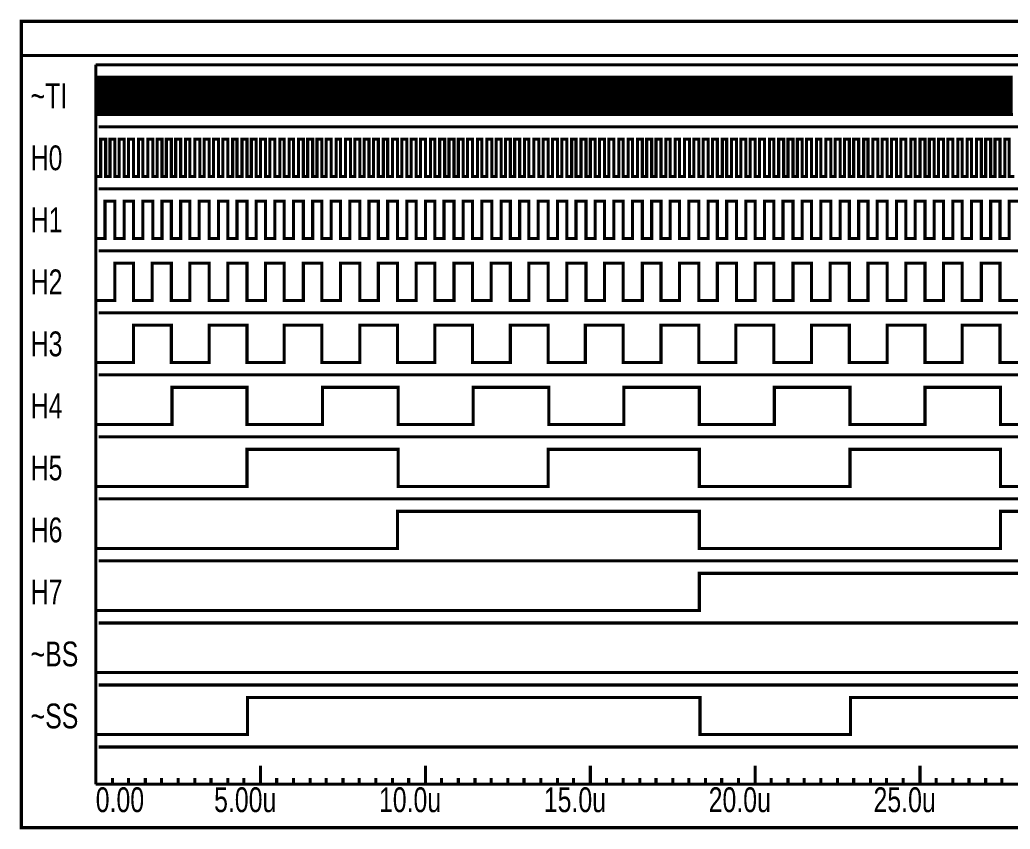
# Model space of a CAD drawing. Header units: inches. Extents: x -20.2 to 17.1, y -12.7 to 4.3.
# Drawn here: x -20.205 to -17.009, y -12.705 to -10.095 of the extents above; entities that cross this region are included whole.
import ezdxf

# ---------------------------------------------------------------- set-up
doc = ezdxf.new("R2010")
doc.units = ezdxf.units.IN
doc.layers.get('0').update_dxf_attribs({"linetype": 'CONTINUOUS'})
for name, color, linetype in [('1', 1, 'CONTINUOUS'), ('2', 2, 'CONTINUOUS'), ('3', 3, 'CONTINUOUS')]:
    doc.layers.add(name, color=color, linetype=linetype)

msp = doc.modelspace()

# ---------------------------------------------------------------- linework, layer by layer
at = {"const_width": 0.01}
for points in [[(-19.96, -10.28), (-19.954, -10.28), (-19.954, -10.4), (-19.948, -10.4), (-19.948, -10.28), (-19.938, -10.28), (-19.938, -10.4), (-19.932, -10.4), (-19.932, -10.28), (-19.924, -10.28), (-19.924, -10.4), (-19.916, -10.4), (-19.916, -10.28), (-19.908, -10.28), (-19.908, -10.4), (-19.902, -10.4), (-19.902, -10.28), (-19.892, -10.28), (-19.892, -10.4), (-19.886, -10.4), (-19.886, -10.28), (-19.878, -10.28), (-19.878, -10.4), (-19.872, -10.4), (-19.872, -10.28), (-19.862, -10.28), (-19.862, -10.4), (-19.856, -10.4), (-19.856, -10.28), (-19.848, -10.28), (-19.848, -10.4), (-19.84, -10.4), (-19.84, -10.28), (-19.832, -10.28), (-19.832, -10.4), (-19.826, -10.4), (-19.826, -10.28), (-19.816, -10.28), (-19.816, -10.4), (-19.81, -10.4), (-19.81, -10.28), (-19.802, -10.28), (-19.802, -10.4), (-19.796, -10.4), (-19.796, -10.28), (-19.786, -10.28), (-19.786, -10.4), (-19.78, -10.4), (-19.78, -10.28), (-19.772, -10.28), (-19.772, -10.4), (-19.764, -10.4), (-19.764, -10.28), (-19.756, -10.28), (-19.756, -10.4), (-19.75, -10.4), (-19.75, -10.28), (-19.74, -10.28), (-19.74, -10.4), (-19.734, -10.4), (-19.734, -10.28), (-19.726, -10.28), (-19.726, -10.4), (-19.72, -10.4), (-19.72, -10.28), (-19.71, -10.28), (-19.71, -10.4), (-19.704, -10.4), (-19.704, -10.28), (-19.696, -10.28), (-19.696, -10.4), (-19.688, -10.4), (-19.688, -10.28), (-19.68, -10.28), (-19.68, -10.4), (-19.674, -10.4), (-19.674, -10.28), (-19.664, -10.28), (-19.664, -10.4), (-19.658, -10.4), (-19.658, -10.28), (-19.65, -10.28), (-19.65, -10.4), (-19.644, -10.4), (-19.644, -10.28), (-19.634, -10.28), (-19.634, -10.4), (-19.628, -10.4), (-19.628, -10.28), (-19.62, -10.28), (-19.62, -10.4), (-19.612, -10.4), (-19.612, -10.28), (-19.604, -10.28), (-19.604, -10.4), (-19.598, -10.4), (-19.598, -10.28), (-19.588, -10.28), (-19.588, -10.4), (-19.582, -10.4), (-19.582, -10.28), (-19.574, -10.28), (-19.574, -10.4), (-19.568, -10.4), (-19.568, -10.28), (-19.558, -10.28), (-19.558, -10.4), (-19.552, -10.4), (-19.552, -10.28), (-19.544, -10.28), (-19.544, -10.4), (-19.536, -10.4), (-19.536, -10.28), (-19.528, -10.28), (-19.528, -10.4), (-19.522, -10.4), (-19.522, -10.28), (-19.512, -10.28), (-19.512, -10.4), (-19.506, -10.4), (-19.506, -10.28), (-19.498, -10.28), (-19.498, -10.4), (-19.492, -10.4), (-19.492, -10.28), (-19.482, -10.28), (-19.482, -10.4), (-19.476, -10.4), (-19.476, -10.28), (-19.468, -10.28), (-19.468, -10.4), (-19.46, -10.4), (-19.46, -10.28), (-19.452, -10.28), (-19.452, -10.4), (-19.446, -10.4), (-19.446, -10.28), (-19.436, -10.28), (-19.436, -10.4), (-19.43, -10.4), (-19.43, -10.28), (-19.422, -10.28), (-19.422, -10.4), (-19.416, -10.4), (-19.416, -10.28), (-19.406, -10.28), (-19.406, -10.4), (-19.4, -10.4), (-19.4, -10.28), (-19.392, -10.28), (-19.392, -10.4), (-19.386, -10.4), (-19.386, -10.28), (-19.376, -10.28), (-19.376, -10.4), (-19.37, -10.4), (-19.37, -10.28), (-19.36, -10.28), (-19.36, -10.4), (-19.354, -10.4), (-19.354, -10.28), (-19.346, -10.28), (-19.346, -10.4), (-19.34, -10.4), (-19.34, -10.28), (-19.33, -10.28), (-19.33, -10.4), (-19.324, -10.4), (-19.324, -10.28), (-19.316, -10.28), (-19.316, -10.4), (-19.31, -10.4), (-19.31, -10.28), (-19.3, -10.28), (-19.3, -10.4), (-19.294, -10.4), (-19.294, -10.28), (-19.284, -10.28), (-19.284, -10.4), (-19.278, -10.4), (-19.278, -10.28), (-19.27, -10.28), (-19.27, -10.4), (-19.264, -10.4), (-19.264, -10.28), (-19.254, -10.28), (-19.254, -10.4), (-19.248, -10.4), (-19.248, -10.28), (-19.24, -10.28), (-19.24, -10.4), (-19.234, -10.4), (-19.234, -10.28), (-19.224, -10.28), (-19.224, -10.4), (-19.218, -10.4), (-19.218, -10.28), (-19.21, -10.28), (-19.21, -10.4), (-19.202, -10.4), (-19.202, -10.28), (-19.194, -10.28), (-19.194, -10.4), (-19.188, -10.4), (-19.188, -10.28), (-19.178, -10.28), (-19.178, -10.4), (-19.172, -10.4), (-19.172, -10.28), (-19.164, -10.28), (-19.164, -10.4), (-19.158, -10.4), (-19.158, -10.28), (-19.148, -10.28), (-19.148, -10.4), (-19.142, -10.4), (-19.142, -10.28), (-19.134, -10.28), (-19.134, -10.4), (-19.126, -10.4), (-19.126, -10.28), (-19.118, -10.28), (-19.118, -10.4), (-19.112, -10.4), (-19.112, -10.28), (-19.102, -10.28), (-19.102, -10.4), (-19.096, -10.4), (-19.096, -10.28), (-19.088, -10.28), (-19.088, -10.4), (-19.082, -10.4), (-19.082, -10.28), (-19.072, -10.28), (-19.072, -10.4), (-19.066, -10.4), (-19.066, -10.28), (-19.058, -10.28), (-19.058, -10.4), (-19.05, -10.4), (-19.05, -10.28), (-19.042, -10.28), (-19.042, -10.4), (-19.036, -10.4), (-19.036, -10.28), (-19.026, -10.28), (-19.026, -10.4), (-19.02, -10.4), (-19.02, -10.28), (-19.012, -10.28), (-19.012, -10.4), (-19.006, -10.4), (-19.006, -10.28), (-18.996, -10.28), (-18.996, -10.4), (-18.99, -10.4), (-18.99, -10.28), (-18.982, -10.28), (-18.982, -10.4), (-18.974, -10.4), (-18.974, -10.28), (-18.966, -10.28), (-18.966, -10.4), (-18.96, -10.4), (-18.96, -10.28), (-18.95, -10.28), (-18.95, -10.4), (-18.944, -10.4), (-18.944, -10.28), (-18.936, -10.28), (-18.936, -10.4), (-18.93, -10.4), (-18.93, -10.28), (-18.92, -10.28), (-18.92, -10.4), (-18.914, -10.4), (-18.914, -10.28), (-18.906, -10.28), (-18.906, -10.4), (-18.898, -10.4), (-18.898, -10.28), (-18.89, -10.28), (-18.89, -10.4), (-18.884, -10.4), (-18.884, -10.28), (-18.874, -10.28), (-18.874, -10.4), (-18.868, -10.4), (-18.868, -10.28), (-18.86, -10.28), (-18.86, -10.4), (-18.854, -10.4), (-18.854, -10.28), (-18.844, -10.28), (-18.844, -10.4), (-18.838, -10.4), (-18.838, -10.28), (-18.83, -10.28), (-18.83, -10.4), (-18.822, -10.4), (-18.822, -10.28), (-18.814, -10.28), (-18.814, -10.4), (-18.808, -10.4), (-18.808, -10.28), (-18.798, -10.28), (-18.798, -10.4), (-18.792, -10.4), (-18.792, -10.28), (-18.784, -10.28), (-18.784, -10.4), (-18.778, -10.4), (-18.778, -10.28), (-18.768, -10.28), (-18.768, -10.4), (-18.762, -10.4), (-18.762, -10.28), (-18.754, -10.28), (-18.754, -10.4), (-18.746, -10.4), (-18.746, -10.28), (-18.738, -10.28), (-18.738, -10.4), (-18.732, -10.4), (-18.732, -10.28), (-18.722, -10.28), (-18.722, -10.4), (-18.716, -10.4), (-18.716, -10.28), (-18.708, -10.28), (-18.708, -10.4), (-18.702, -10.4), (-18.702, -10.28), (-18.692, -10.28), (-18.692, -10.4), (-18.686, -10.4), (-18.686, -10.28), (-18.678, -10.28), (-18.678, -10.4), (-18.67, -10.4), (-18.67, -10.28), (-18.662, -10.28), (-18.662, -10.4), (-18.656, -10.4), (-18.656, -10.28), (-18.646, -10.28), (-18.646, -10.4), (-18.64, -10.4), (-18.64, -10.28), (-18.632, -10.28), (-18.632, -10.4), (-18.626, -10.4), (-18.626, -10.28), (-18.616, -10.28), (-18.616, -10.4), (-18.61, -10.4), (-18.61, -10.28), (-18.602, -10.28), (-18.602, -10.4), (-18.594, -10.4), (-18.594, -10.28), (-18.586, -10.28), (-18.586, -10.4), (-18.58, -10.4), (-18.58, -10.28), (-18.57, -10.28), (-18.57, -10.4), (-18.564, -10.4), (-18.564, -10.28), (-18.556, -10.28), (-18.556, -10.4), (-18.55, -10.4), (-18.55, -10.28), (-18.54, -10.28), (-18.54, -10.4), (-18.534, -10.4), (-18.534, -10.28), (-18.526, -10.28), (-18.526, -10.4), (-18.518, -10.4), (-18.518, -10.28), (-18.51, -10.28), (-18.51, -10.4), (-18.504, -10.4), (-18.504, -10.28), (-18.494, -10.28), (-18.494, -10.4), (-18.488, -10.4), (-18.488, -10.28), (-18.48, -10.28), (-18.48, -10.4), (-18.474, -10.4), (-18.474, -10.28), (-18.464, -10.28), (-18.464, -10.4), (-18.458, -10.4), (-18.458, -10.28), (-18.45, -10.28), (-18.45, -10.4), (-18.442, -10.4), (-18.442, -10.28), (-18.434, -10.28), (-18.434, -10.4), (-18.428, -10.4), (-18.428, -10.28), (-18.418, -10.28), (-18.418, -10.4), (-18.412, -10.4), (-18.412, -10.28), (-18.404, -10.28), (-18.404, -10.4), (-18.398, -10.4), (-18.398, -10.28), (-18.388, -10.28), (-18.388, -10.4), (-18.382, -10.4), (-18.382, -10.28), (-18.374, -10.28), (-18.374, -10.4), (-18.366, -10.4), (-18.366, -10.28), (-18.358, -10.28), (-18.358, -10.4), (-18.352, -10.4), (-18.352, -10.28), (-18.342, -10.28), (-18.342, -10.4), (-18.336, -10.4), (-18.336, -10.28), (-18.328, -10.28), (-18.328, -10.4), (-18.322, -10.4), (-18.322, -10.28), (-18.312, -10.28), (-18.312, -10.4), (-18.306, -10.4), (-18.306, -10.28), (-18.298, -10.28), (-18.298, -10.4), (-18.292, -10.4), (-18.292, -10.28), (-18.282, -10.28), (-18.282, -10.4), (-18.276, -10.4), (-18.276, -10.28), (-18.266, -10.28), (-18.266, -10.4), (-18.26, -10.4), (-18.26, -10.28), (-18.252, -10.28), (-18.252, -10.4), (-18.246, -10.4), (-18.246, -10.28), (-18.236, -10.28), (-18.236, -10.4), (-18.23, -10.4), (-18.23, -10.28), (-18.222, -10.28), (-18.222, -10.4), (-18.216, -10.4), (-18.216, -10.28), (-18.206, -10.28), (-18.206, -10.4), (-18.2, -10.4), (-18.2, -10.28), (-18.19, -10.28), (-18.19, -10.4), (-18.184, -10.4), (-18.184, -10.28), (-18.176, -10.28), (-18.176, -10.4), (-18.17, -10.4), (-18.17, -10.28), (-18.16, -10.28), (-18.16, -10.4), (-18.154, -10.4), (-18.154, -10.28), (-18.146, -10.28), (-18.146, -10.4), (-18.14, -10.4), (-18.14, -10.28), (-18.13, -10.28), (-18.13, -10.4), (-18.124, -10.4), (-18.124, -10.28), (-18.114, -10.28), (-18.114, -10.4), (-18.108, -10.4), (-18.108, -10.28), (-18.1, -10.28), (-18.1, -10.4), (-18.094, -10.4), (-18.094, -10.28), (-18.084, -10.28), (-18.084, -10.4), (-18.078, -10.4), (-18.078, -10.28), (-18.07, -10.28), (-18.07, -10.4), (-18.064, -10.4), (-18.064, -10.28), (-18.054, -10.28), (-18.054, -10.4), (-18.048, -10.4), (-18.048, -10.28), (-18.04, -10.28), (-18.04, -10.4), (-18.032, -10.4), (-18.032, -10.28), (-18.024, -10.28), (-18.024, -10.4), (-18.018, -10.4), (-18.018, -10.28), (-18.008, -10.28), (-18.008, -10.4), (-18.002, -10.4), (-18.002, -10.28), (-17.994, -10.28), (-17.994, -10.4), (-17.988, -10.4), (-17.988, -10.28), (-17.978, -10.28), (-17.978, -10.4), (-17.972, -10.4), (-17.972, -10.28), (-17.964, -10.28), (-17.964, -10.4), (-17.956, -10.4), (-17.956, -10.28), (-17.948, -10.28), (-17.948, -10.4), (-17.942, -10.4), (-17.942, -10.28), (-17.932, -10.28), (-17.932, -10.4), (-17.926, -10.4), (-17.926, -10.28), (-17.918, -10.28), (-17.918, -10.4), (-17.912, -10.4), (-17.912, -10.28), (-17.902, -10.28), (-17.902, -10.4), (-17.896, -10.4), (-17.896, -10.28), (-17.888, -10.28), (-17.888, -10.4), (-17.88, -10.4), (-17.88, -10.28), (-17.872, -10.28), (-17.872, -10.4), (-17.866, -10.4), (-17.866, -10.28), (-17.856, -10.28), (-17.856, -10.4), (-17.85, -10.4), (-17.85, -10.28), (-17.842, -10.28), (-17.842, -10.4), (-17.836, -10.4), (-17.836, -10.28), (-17.826, -10.28), (-17.826, -10.4), (-17.82, -10.4), (-17.82, -10.28), (-17.812, -10.28), (-17.812, -10.4), (-17.804, -10.4), (-17.804, -10.28), (-17.796, -10.28), (-17.796, -10.4), (-17.79, -10.4), (-17.79, -10.28), (-17.78, -10.28), (-17.78, -10.4), (-17.774, -10.4), (-17.774, -10.28), (-17.766, -10.28), (-17.766, -10.4), (-17.76, -10.4), (-17.76, -10.28), (-17.75, -10.28), (-17.75, -10.4), (-17.744, -10.4), (-17.744, -10.28), (-17.736, -10.28), (-17.736, -10.4), (-17.728, -10.4), (-17.728, -10.28), (-17.72, -10.28), (-17.72, -10.4), (-17.714, -10.4), (-17.714, -10.28), (-17.704, -10.28), (-17.704, -10.4), (-17.698, -10.4), (-17.698, -10.28), (-17.69, -10.28), (-17.69, -10.4), (-17.684, -10.4), (-17.684, -10.28), (-17.674, -10.28), (-17.674, -10.4), (-17.668, -10.4), (-17.668, -10.28), (-17.66, -10.28), (-17.66, -10.4), (-17.652, -10.4), (-17.652, -10.28), (-17.644, -10.28), (-17.644, -10.4), (-17.638, -10.4), (-17.638, -10.28), (-17.628, -10.28), (-17.628, -10.4), (-17.622, -10.4), (-17.622, -10.28), (-17.614, -10.28), (-17.614, -10.4), (-17.608, -10.4), (-17.608, -10.28), (-17.598, -10.28), (-17.598, -10.4), (-17.592, -10.4), (-17.592, -10.28), (-17.584, -10.28), (-17.584, -10.4), (-17.576, -10.4), (-17.576, -10.28), (-17.568, -10.28), (-17.568, -10.4), (-17.562, -10.4), (-17.562, -10.28), (-17.552, -10.28), (-17.552, -10.4), (-17.546, -10.4), (-17.546, -10.28), (-17.538, -10.28), (-17.538, -10.4), (-17.532, -10.4), (-17.532, -10.28), (-17.522, -10.28), (-17.522, -10.4), (-17.516, -10.4), (-17.516, -10.28), (-17.508, -10.28), (-17.508, -10.4), (-17.5, -10.4), (-17.5, -10.28), (-17.492, -10.28), (-17.492, -10.4), (-17.486, -10.4), (-17.486, -10.28), (-17.476, -10.28), (-17.476, -10.4), (-17.47, -10.4), (-17.47, -10.28), (-17.462, -10.28), (-17.462, -10.4), (-17.456, -10.4), (-17.456, -10.28), (-17.446, -10.28), (-17.446, -10.4), (-17.44, -10.4), (-17.44, -10.28), (-17.432, -10.28), (-17.432, -10.4), (-17.424, -10.4), (-17.424, -10.28), (-17.416, -10.28), (-17.416, -10.4), (-17.41, -10.4), (-17.41, -10.28), (-17.4, -10.28), (-17.4, -10.4), (-17.394, -10.4), (-17.394, -10.28), (-17.386, -10.28), (-17.386, -10.4), (-17.38, -10.4), (-17.38, -10.28), (-17.37, -10.28), (-17.37, -10.4), (-17.364, -10.4), (-17.364, -10.28), (-17.356, -10.28), (-17.356, -10.4), (-17.348, -10.4), (-17.348, -10.28), (-17.34, -10.28), (-17.34, -10.4), (-17.334, -10.4), (-17.334, -10.28), (-17.324, -10.28), (-17.324, -10.4), (-17.318, -10.4), (-17.318, -10.28), (-17.31, -10.28), (-17.31, -10.4), (-17.304, -10.4), (-17.304, -10.28), (-17.294, -10.28), (-17.294, -10.4), (-17.288, -10.4), (-17.288, -10.28), (-17.28, -10.28), (-17.28, -10.4), (-17.272, -10.4), (-17.272, -10.28), (-17.264, -10.28), (-17.264, -10.4), (-17.258, -10.4), (-17.258, -10.28), (-17.248, -10.28), (-17.248, -10.4), (-17.242, -10.4), (-17.242, -10.28), (-17.234, -10.28), (-17.234, -10.4), (-17.228, -10.4), (-17.228, -10.28), (-17.218, -10.28), (-17.218, -10.4), (-17.212, -10.4), (-17.212, -10.28), (-17.204, -10.28), (-17.204, -10.4), (-17.196, -10.4), (-17.196, -10.28), (-17.188, -10.28), (-17.188, -10.4), (-17.182, -10.4), (-17.182, -10.28), (-17.172, -10.28), (-17.172, -10.4), (-17.166, -10.4), (-17.166, -10.28), (-17.158, -10.28), (-17.158, -10.4), (-17.152, -10.4), (-17.152, -10.28), (-17.142, -10.28), (-17.142, -10.4), (-17.136, -10.4), (-17.136, -10.28), (-17.128, -10.28), (-17.128, -10.4), (-17.122, -10.4), (-17.122, -10.28), (-17.112, -10.28), (-17.112, -10.4), (-17.106, -10.4), (-17.106, -10.28), (-17.096, -10.28), (-17.096, -10.4), (-17.09, -10.4), (-17.09, -10.28), (-17.082, -10.28), (-17.082, -10.4), (-17.076, -10.4), (-17.076, -10.28), (-17.066, -10.28), (-17.066, -10.4), (-17.06, -10.4), (-17.06, -10.28), (-17.052, -10.28), (-17.052, -10.4), (-17.046, -10.4), (-17.046, -10.28), (-17.036, -10.28), (-17.036, -10.4), (-17.03, -10.4), (-17.03, -10.28), (-17.02, -10.28), (-17.02, -10.4), (-17.014, -10.4), (-17.014, -10.28), (-17.006, -10.28), (-17.006, -10.4), (-17, -10.4)], [(-19.96, -10.6), (-19.944, -10.6), (-19.944, -10.48), (-19.928, -10.48), (-19.928, -10.6), (-19.914, -10.6), (-19.914, -10.48), (-19.898, -10.48), (-19.898, -10.6), (-19.884, -10.6), (-19.884, -10.48), (-19.868, -10.48), (-19.868, -10.6), (-19.854, -10.6), (-19.854, -10.48), (-19.838, -10.48), (-19.838, -10.6), (-19.822, -10.6), (-19.822, -10.48), (-19.808, -10.48), (-19.808, -10.6), (-19.792, -10.6), (-19.792, -10.48), (-19.776, -10.48), (-19.776, -10.6), (-19.762, -10.6), (-19.762, -10.48), (-19.746, -10.48), (-19.746, -10.6), (-19.732, -10.6), (-19.732, -10.48), (-19.716, -10.48), (-19.716, -10.6), (-19.702, -10.6), (-19.702, -10.48), (-19.686, -10.48), (-19.686, -10.6), (-19.67, -10.6), (-19.67, -10.48), (-19.656, -10.48), (-19.656, -10.6), (-19.64, -10.6), (-19.64, -10.48), (-19.624, -10.48), (-19.624, -10.6), (-19.61, -10.6), (-19.61, -10.48), (-19.594, -10.48), (-19.594, -10.6), (-19.58, -10.6), (-19.58, -10.48), (-19.564, -10.48), (-19.564, -10.6), (-19.55, -10.6), (-19.55, -10.48), (-19.534, -10.48), (-19.534, -10.6), (-19.518, -10.6), (-19.518, -10.48), (-19.504, -10.48), (-19.504, -10.6), (-19.488, -10.6), (-19.488, -10.48), (-19.472, -10.48), (-19.472, -10.6), (-19.458, -10.6), (-19.458, -10.48), (-19.442, -10.48), (-19.442, -10.6), (-19.428, -10.6), (-19.428, -10.48), (-19.412, -10.48), (-19.412, -10.6), (-19.398, -10.6), (-19.398, -10.48), (-19.382, -10.48), (-19.382, -10.6), (-19.366, -10.6), (-19.366, -10.48), (-19.352, -10.48), (-19.352, -10.6), (-19.336, -10.6), (-19.336, -10.48), (-19.322, -10.48), (-19.322, -10.6), (-19.306, -10.6), (-19.306, -10.48), (-19.29, -10.48), (-19.29, -10.6), (-19.276, -10.6), (-19.276, -10.48), (-19.26, -10.48), (-19.26, -10.6), (-19.246, -10.6), (-19.246, -10.48), (-19.23, -10.48), (-19.23, -10.6), (-19.216, -10.6), (-19.216, -10.48), (-19.2, -10.48), (-19.2, -10.6), (-19.184, -10.6), (-19.184, -10.48), (-19.17, -10.48), (-19.17, -10.6), (-19.154, -10.6), (-19.154, -10.48), (-19.138, -10.48), (-19.138, -10.6), (-19.124, -10.6), (-19.124, -10.48), (-19.108, -10.48), (-19.108, -10.6), (-19.094, -10.6), (-19.094, -10.48), (-19.078, -10.48), (-19.078, -10.6), (-19.064, -10.6), (-19.064, -10.48), (-19.048, -10.48), (-19.048, -10.6), (-19.032, -10.6), (-19.032, -10.48), (-19.018, -10.48), (-19.018, -10.6), (-19.002, -10.6), (-19.002, -10.48), (-18.986, -10.48), (-18.986, -10.6), (-18.972, -10.6), (-18.972, -10.48), (-18.956, -10.48), (-18.956, -10.6), (-18.942, -10.6), (-18.942, -10.48), (-18.926, -10.48), (-18.926, -10.6), (-18.912, -10.6), (-18.912, -10.48), (-18.896, -10.48), (-18.896, -10.6), (-18.88, -10.6), (-18.88, -10.48), (-18.866, -10.48), (-18.866, -10.6), (-18.85, -10.6), (-18.85, -10.48), (-18.834, -10.48), (-18.834, -10.6), (-18.82, -10.6), (-18.82, -10.48), (-18.804, -10.48), (-18.804, -10.6), (-18.79, -10.6), (-18.79, -10.48), (-18.774, -10.48), (-18.774, -10.6), (-18.76, -10.6), (-18.76, -10.48), (-18.744, -10.48), (-18.744, -10.6), (-18.728, -10.6), (-18.728, -10.48), (-18.714, -10.48), (-18.714, -10.6), (-18.698, -10.6), (-18.698, -10.48), (-18.682, -10.48), (-18.682, -10.6), (-18.668, -10.6), (-18.668, -10.48), (-18.652, -10.48), (-18.652, -10.6), (-18.638, -10.6), (-18.638, -10.48), (-18.622, -10.48), (-18.622, -10.6), (-18.608, -10.6), (-18.608, -10.48), (-18.592, -10.48), (-18.592, -10.6), (-18.576, -10.6), (-18.576, -10.48), (-18.562, -10.48), (-18.562, -10.6), (-18.546, -10.6), (-18.546, -10.48), (-18.53, -10.48), (-18.53, -10.6), (-18.516, -10.6), (-18.516, -10.48), (-18.5, -10.48), (-18.5, -10.6), (-18.486, -10.6), (-18.486, -10.48), (-18.47, -10.48), (-18.47, -10.6), (-18.456, -10.6), (-18.456, -10.48), (-18.44, -10.48), (-18.44, -10.6), (-18.424, -10.6), (-18.424, -10.48), (-18.41, -10.48), (-18.41, -10.6), (-18.394, -10.6), (-18.394, -10.48), (-18.378, -10.48), (-18.378, -10.6), (-18.364, -10.6), (-18.364, -10.48), (-18.348, -10.48), (-18.348, -10.6), (-18.334, -10.6), (-18.334, -10.48), (-18.318, -10.48), (-18.318, -10.6), (-18.304, -10.6), (-18.304, -10.48), (-18.288, -10.48), (-18.288, -10.6), (-18.272, -10.6), (-18.272, -10.48), (-18.258, -10.48), (-18.258, -10.6), (-18.242, -10.6), (-18.242, -10.48), (-18.228, -10.48), (-18.228, -10.6), (-18.212, -10.6), (-18.212, -10.48), (-18.196, -10.48), (-18.196, -10.6), (-18.182, -10.6), (-18.182, -10.48), (-18.166, -10.48), (-18.166, -10.6), (-18.152, -10.6), (-18.152, -10.48), (-18.136, -10.48), (-18.136, -10.6), (-18.12, -10.6), (-18.12, -10.48), (-18.106, -10.48), (-18.106, -10.6), (-18.09, -10.6), (-18.09, -10.48), (-18.076, -10.48), (-18.076, -10.6), (-18.06, -10.6), (-18.06, -10.48), (-18.044, -10.48), (-18.044, -10.6), (-18.03, -10.6), (-18.03, -10.48), (-18.014, -10.48), (-18.014, -10.6), (-18, -10.6), (-18, -10.48), (-17.984, -10.48), (-17.984, -10.6), (-17.97, -10.6), (-17.97, -10.48), (-17.954, -10.48), (-17.954, -10.6), (-17.938, -10.6), (-17.938, -10.48), (-17.924, -10.48), (-17.924, -10.6), (-17.908, -10.6), (-17.908, -10.48), (-17.892, -10.48), (-17.892, -10.6), (-17.878, -10.6), (-17.878, -10.48), (-17.862, -10.48), (-17.862, -10.6), (-17.848, -10.6), (-17.848, -10.48), (-17.832, -10.48), (-17.832, -10.6), (-17.818, -10.6), (-17.818, -10.48), (-17.802, -10.48), (-17.802, -10.6), (-17.786, -10.6), (-17.786, -10.48), (-17.772, -10.48), (-17.772, -10.6), (-17.756, -10.6), (-17.756, -10.48), (-17.74, -10.48), (-17.74, -10.6), (-17.726, -10.6), (-17.726, -10.48), (-17.71, -10.48), (-17.71, -10.6), (-17.696, -10.6), (-17.696, -10.48), (-17.68, -10.48), (-17.68, -10.6), (-17.666, -10.6), (-17.666, -10.48), (-17.65, -10.48), (-17.65, -10.6), (-17.634, -10.6), (-17.634, -10.48), (-17.62, -10.48), (-17.62, -10.6), (-17.604, -10.6), (-17.604, -10.48), (-17.588, -10.48), (-17.588, -10.6), (-17.574, -10.6), (-17.574, -10.48), (-17.558, -10.48), (-17.558, -10.6), (-17.544, -10.6), (-17.544, -10.48), (-17.528, -10.48), (-17.528, -10.6), (-17.514, -10.6), (-17.514, -10.48), (-17.498, -10.48), (-17.498, -10.6), (-17.482, -10.6), (-17.482, -10.48), (-17.468, -10.48), (-17.468, -10.6), (-17.452, -10.6), (-17.452, -10.48), (-17.436, -10.48), (-17.436, -10.6), (-17.422, -10.6), (-17.422, -10.48), (-17.406, -10.48), (-17.406, -10.6), (-17.392, -10.6), (-17.392, -10.48), (-17.376, -10.48), (-17.376, -10.6), (-17.362, -10.6), (-17.362, -10.48), (-17.346, -10.48), (-17.346, -10.6), (-17.33, -10.6), (-17.33, -10.48), (-17.316, -10.48), (-17.316, -10.6), (-17.3, -10.6), (-17.3, -10.48), (-17.284, -10.48), (-17.284, -10.6), (-17.27, -10.6), (-17.27, -10.48), (-17.254, -10.48), (-17.254, -10.6), (-17.24, -10.6), (-17.24, -10.48), (-17.224, -10.48), (-17.224, -10.6), (-17.21, -10.6), (-17.21, -10.48), (-17.194, -10.48), (-17.194, -10.6), (-17.178, -10.6), (-17.178, -10.48), (-17.164, -10.48), (-17.164, -10.6), (-17.148, -10.6), (-17.148, -10.48), (-17.134, -10.48), (-17.134, -10.6), (-17.118, -10.6), (-17.118, -10.48), (-17.102, -10.48), (-17.102, -10.6), (-17.088, -10.6), (-17.088, -10.48), (-17.072, -10.48), (-17.072, -10.6), (-17.058, -10.6), (-17.058, -10.48), (-17.042, -10.48), (-17.042, -10.6), (-17.026, -10.6), (-17.026, -10.48), (-17.012, -10.48), (-17.012, -10.6), (-16.996, -10.6)], [(-19.96, -10.8), (-19.93, -10.8), (-19.93, -10.68), (-19.898, -10.68), (-19.898, -10.8), (-19.868, -10.8), (-19.868, -10.68), (-19.838, -10.68), (-19.838, -10.8), (-19.808, -10.8), (-19.808, -10.68), (-19.776, -10.68), (-19.776, -10.8), (-19.746, -10.8), (-19.746, -10.68), (-19.716, -10.68), (-19.716, -10.8), (-19.686, -10.8), (-19.686, -10.68), (-19.656, -10.68), (-19.656, -10.8), (-19.626, -10.8), (-19.626, -10.68), (-19.594, -10.68), (-19.594, -10.8), (-19.564, -10.8), (-19.564, -10.68), (-19.534, -10.68), (-19.534, -10.8), (-19.504, -10.8), (-19.504, -10.68), (-19.472, -10.68), (-19.472, -10.8), (-19.442, -10.8), (-19.442, -10.68), (-19.412, -10.68), (-19.412, -10.8), (-19.382, -10.8), (-19.382, -10.68), (-19.352, -10.68), (-19.352, -10.8), (-19.322, -10.8), (-19.322, -10.68), (-19.29, -10.68), (-19.29, -10.8), (-19.26, -10.8), (-19.26, -10.68), (-19.23, -10.68), (-19.23, -10.8), (-19.2, -10.8), (-19.2, -10.68), (-19.17, -10.68), (-19.17, -10.8), (-19.14, -10.8), (-19.14, -10.68), (-19.108, -10.68), (-19.108, -10.8), (-19.078, -10.8), (-19.078, -10.68), (-19.048, -10.68), (-19.048, -10.8), (-19.018, -10.8), (-19.018, -10.68), (-18.986, -10.68), (-18.986, -10.8), (-18.956, -10.8), (-18.956, -10.68), (-18.926, -10.68), (-18.926, -10.8), (-18.896, -10.8), (-18.896, -10.68), (-18.866, -10.68), (-18.866, -10.8), (-18.836, -10.8), (-18.836, -10.68), (-18.804, -10.68), (-18.804, -10.8), (-18.774, -10.8), (-18.774, -10.68), (-18.744, -10.68), (-18.744, -10.8), (-18.714, -10.8), (-18.714, -10.68), (-18.682, -10.68), (-18.682, -10.8), (-18.652, -10.8), (-18.652, -10.68), (-18.622, -10.68), (-18.622, -10.8), (-18.592, -10.8), (-18.592, -10.68), (-18.562, -10.68), (-18.562, -10.8), (-18.532, -10.8), (-18.532, -10.68), (-18.5, -10.68), (-18.5, -10.8), (-18.47, -10.8), (-18.47, -10.68), (-18.44, -10.68), (-18.44, -10.8), (-18.41, -10.8), (-18.41, -10.68), (-18.378, -10.68), (-18.378, -10.8), (-18.348, -10.8), (-18.348, -10.68), (-18.318, -10.68), (-18.318, -10.8), (-18.288, -10.8), (-18.288, -10.68), (-18.258, -10.68), (-18.258, -10.8), (-18.228, -10.8), (-18.228, -10.68), (-18.196, -10.68), (-18.196, -10.8), (-18.166, -10.8), (-18.166, -10.68), (-18.136, -10.68), (-18.136, -10.8), (-18.106, -10.8), (-18.106, -10.68), (-18.076, -10.68), (-18.076, -10.8), (-18.046, -10.8), (-18.046, -10.68), (-18.014, -10.68), (-18.014, -10.8), (-17.984, -10.8), (-17.984, -10.68), (-17.954, -10.68), (-17.954, -10.8), (-17.924, -10.8), (-17.924, -10.68), (-17.892, -10.68), (-17.892, -10.8), (-17.862, -10.8), (-17.862, -10.68), (-17.832, -10.68), (-17.832, -10.8), (-17.802, -10.8), (-17.802, -10.68), (-17.772, -10.68), (-17.772, -10.8), (-17.742, -10.8), (-17.742, -10.68), (-17.71, -10.68), (-17.71, -10.8), (-17.68, -10.8), (-17.68, -10.68), (-17.65, -10.68), (-17.65, -10.8), (-17.62, -10.8), (-17.62, -10.68), (-17.588, -10.68), (-17.588, -10.8), (-17.558, -10.8), (-17.558, -10.68), (-17.528, -10.68), (-17.528, -10.8), (-17.498, -10.8), (-17.498, -10.68), (-17.468, -10.68), (-17.468, -10.8), (-17.438, -10.8), (-17.438, -10.68), (-17.406, -10.68), (-17.406, -10.8), (-17.376, -10.8), (-17.376, -10.68), (-17.346, -10.68), (-17.346, -10.8), (-17.316, -10.8), (-17.316, -10.68), (-17.284, -10.68), (-17.284, -10.8), (-17.254, -10.8), (-17.254, -10.68), (-17.224, -10.68), (-17.224, -10.8), (-17.194, -10.8), (-17.194, -10.68), (-17.164, -10.68), (-17.164, -10.8), (-17.134, -10.8), (-17.134, -10.68), (-17.102, -10.68), (-17.102, -10.8), (-17.072, -10.8), (-17.072, -10.68), (-17.042, -10.68), (-17.042, -10.8), (-17.012, -10.8), (-17.012, -10.68), (-16.982, -10.68)], [(-19.96, -11), (-19.898, -11), (-19.898, -10.88), (-19.838, -10.88), (-19.838, -11), (-19.778, -11), (-19.778, -10.88), (-19.716, -10.88), (-19.716, -11), (-19.656, -11), (-19.656, -10.88), (-19.594, -10.88), (-19.594, -11), (-19.534, -11), (-19.534, -10.88), (-19.472, -10.88), (-19.472, -11), (-19.412, -11), (-19.412, -10.88), (-19.352, -10.88), (-19.352, -11), (-19.29, -11), (-19.29, -10.88), (-19.23, -10.88), (-19.23, -11), (-19.17, -11), (-19.17, -10.88), (-19.108, -10.88), (-19.108, -11), (-19.048, -11), (-19.048, -10.88), (-18.986, -10.88), (-18.986, -11), (-18.926, -11), (-18.926, -10.88), (-18.866, -10.88), (-18.866, -11), (-18.804, -11), (-18.804, -10.88), (-18.744, -10.88), (-18.744, -11), (-18.684, -11), (-18.684, -10.88), (-18.622, -10.88), (-18.622, -11), (-18.562, -11), (-18.562, -10.88), (-18.5, -10.88), (-18.5, -11), (-18.44, -11), (-18.44, -10.88), (-18.378, -10.88), (-18.378, -11), (-18.318, -11), (-18.318, -10.88), (-18.258, -10.88), (-18.258, -11), (-18.196, -11), (-18.196, -10.88), (-18.136, -10.88), (-18.136, -11), (-18.076, -11), (-18.076, -10.88), (-18.014, -10.88), (-18.014, -11), (-17.954, -11), (-17.954, -10.88), (-17.892, -10.88), (-17.892, -11), (-17.832, -11), (-17.832, -10.88), (-17.772, -10.88), (-17.772, -11), (-17.71, -11), (-17.71, -10.88), (-17.65, -10.88), (-17.65, -11), (-17.59, -11), (-17.59, -10.88), (-17.528, -10.88), (-17.528, -11), (-17.468, -11), (-17.468, -10.88), (-17.406, -10.88), (-17.406, -11), (-17.346, -11), (-17.346, -10.88), (-17.284, -10.88), (-17.284, -11), (-17.224, -11), (-17.224, -10.88), (-17.164, -10.88), (-17.164, -11), (-17.102, -11), (-17.102, -10.88), (-17.042, -10.88), (-17.042, -11), (-16.982, -11)], [(-19.96, -11.2), (-19.838, -11.2), (-19.838, -11.08), (-19.716, -11.08), (-19.716, -11.2), (-19.594, -11.2), (-19.594, -11.08), (-19.472, -11.08), (-19.472, -11.2), (-19.352, -11.2), (-19.352, -11.08), (-19.23, -11.08), (-19.23, -11.2), (-19.108, -11.2), (-19.108, -11.08), (-18.986, -11.08), (-18.986, -11.2), (-18.866, -11.2), (-18.866, -11.08), (-18.744, -11.08), (-18.744, -11.2), (-18.622, -11.2), (-18.622, -11.08), (-18.5, -11.08), (-18.5, -11.2), (-18.38, -11.2), (-18.38, -11.08), (-18.258, -11.08), (-18.258, -11.2), (-18.136, -11.2), (-18.136, -11.08), (-18.014, -11.08), (-18.014, -11.2), (-17.894, -11.2), (-17.894, -11.08), (-17.772, -11.08), (-17.772, -11.2), (-17.65, -11.2), (-17.65, -11.08), (-17.528, -11.08), (-17.528, -11.2), (-17.406, -11.2), (-17.406, -11.08), (-17.284, -11.08), (-17.284, -11.2), (-17.164, -11.2), (-17.164, -11.08), (-17.042, -11.08), (-17.042, -11.2), (-16.92, -11.2)], [(-19.96, -11.4), (-19.714, -11.4), (-19.714, -11.28), (-19.472, -11.28), (-19.472, -11.4), (-19.228, -11.4), (-19.228, -11.28), (-18.984, -11.28), (-18.984, -11.4), (-18.742, -11.4), (-18.742, -11.28), (-18.498, -11.28), (-18.498, -11.4), (-18.256, -11.4), (-18.256, -11.28), (-18.012, -11.28), (-18.012, -11.4), (-17.77, -11.4), (-17.77, -11.28), (-17.526, -11.28), (-17.526, -11.4), (-17.284, -11.4), (-17.284, -11.28), (-17.04, -11.28), (-17.04, -11.4), (-16.798, -11.4)], [(-19.96, -11.6), (-19.472, -11.6), (-19.472, -11.48), (-18.984, -11.48), (-18.984, -11.6), (-18.5, -11.6), (-18.5, -11.48), (-18.012, -11.48), (-18.012, -11.6), (-17.526, -11.6), (-17.526, -11.48), (-17.04, -11.48), (-17.04, -11.6), (-16.554, -11.6)], [(-19.96, -11.8), (-18.986, -11.8), (-18.986, -11.68), (-18.012, -11.68), (-18.012, -11.8), (-17.04, -11.8), (-17.04, -11.68), (-16.068, -11.68), (-16.068, -11.8), (-15.096, -11.8), (-15.096, -11.68), (-14.122, -11.68), (-14.122, -11.8), (-13.15, -11.8), (-13.15, -11.68), (-11.206, -11.68), (-11.206, -11.8), (-10.234, -11.8), (-10.234, -11.68), (-9.26, -11.68), (-9.26, -11.8), (-8.288, -11.8), (-8.288, -11.68), (-8.26, -11.68)], [(-19.96, -12), (-18.012, -12), (-18.012, -11.88), (-16.068, -11.88), (-16.068, -12), (-14.122, -12), (-14.122, -11.88), (-12.18, -11.88), (-12.18, -12), (-11.206, -12), (-11.206, -11.88), (-9.26, -11.88), (-9.26, -12), (-8.26, -12)], [(-19.96, -12.2), (-16.068, -12.2), (-16.068, -12.08), (-12.178, -12.08), (-12.178, -12.2), (-9.26, -12.2), (-9.26, -12.08), (-8.26, -12.08)], [(-19.96, -12.4), (-19.47, -12.4), (-19.47, -12.28), (-18.01, -12.28), (-18.01, -12.4), (-17.524, -12.4), (-17.524, -12.28), (-11.204, -12.28), (-11.204, -12.4), (-10.718, -12.4), (-10.718, -12.28), (-8.26, -12.28)]]:
    msp.add_lwpolyline(points, dxfattribs=at)
at = {"layer": '1', "const_width": 0.01}
for points in [[(-20.2, -12.7), (-8.2, -12.7), (-8.2, -10.1), (-20.2, -10.1), (-20.2, -12.7)], [(-20.2, -10.21), (-8.2, -10.21)], [(-20.2, -10.21), (-8.2, -10.21)], [(-19.96, -10.24), (-8.26, -10.24)], [(-19.96, -10.24), (-19.96, -12.56), (-19.96, -12.5)], [(-19.95, -10.44), (-8.27, -10.44)], [(-19.95, -10.64), (-8.27, -10.64)], [(-19.95, -10.84), (-8.27, -10.84)], [(-19.95, -11.04), (-8.27, -11.04)], [(-19.95, -11.24), (-8.27, -11.24)], [(-19.95, -11.44), (-8.27, -11.44)], [(-19.95, -11.64), (-8.27, -11.64)], [(-19.95, -11.84), (-8.27, -11.84)], [(-19.95, -12.04), (-8.27, -12.04)], [(-19.95, -12.24), (-8.27, -12.24)], [(-19.95, -12.44), (-8.27, -12.44)], [(-19.428, -12.52), (-19.428, -12.56), (-19.428, -12.5)], [(-18.896, -12.52), (-18.896, -12.56), (-18.896, -12.5)], [(-18.364, -12.52), (-18.364, -12.56), (-18.364, -12.5)], [(-17.832, -12.52), (-17.832, -12.56), (-17.832, -12.5)], [(-17.3, -12.52), (-17.3, -12.56), (-17.3, -12.5)], [(-19.96, -12.56), (-8.26, -12.56)], [(-19.906, -12.56), (-19.906, -12.54)], [(-19.854, -12.56), (-19.854, -12.54)], [(-19.8, -12.56), (-19.8, -12.54)], [(-19.748, -12.56), (-19.748, -12.54)], [(-19.694, -12.56), (-19.694, -12.54)], [(-19.64, -12.56), (-19.64, -12.54)], [(-19.588, -12.56), (-19.588, -12.54)], [(-19.534, -12.56), (-19.534, -12.54)], [(-19.482, -12.56), (-19.482, -12.54)], [(-19.376, -12.56), (-19.376, -12.54)], [(-19.322, -12.56), (-19.322, -12.54)], [(-19.268, -12.56), (-19.268, -12.54)], [(-19.216, -12.56), (-19.216, -12.54)], [(-19.162, -12.56), (-19.162, -12.54)], [(-19.11, -12.56), (-19.11, -12.54)], [(-19.056, -12.56), (-19.056, -12.54)], [(-19.002, -12.56), (-19.002, -12.54)], [(-18.95, -12.56), (-18.95, -12.54)], [(-18.844, -12.56), (-18.844, -12.54)], [(-18.79, -12.56), (-18.79, -12.54)], [(-18.736, -12.56), (-18.736, -12.54)], [(-18.684, -12.56), (-18.684, -12.54)], [(-18.63, -12.56), (-18.63, -12.54)], [(-18.578, -12.56), (-18.578, -12.54)], [(-18.524, -12.56), (-18.524, -12.54)], [(-18.47, -12.56), (-18.47, -12.54)], [(-18.418, -12.56), (-18.418, -12.54)], [(-18.312, -12.56), (-18.312, -12.54)], [(-18.258, -12.56), (-18.258, -12.54)], [(-18.204, -12.56), (-18.204, -12.54)], [(-18.152, -12.56), (-18.152, -12.54)], [(-18.098, -12.56), (-18.098, -12.54)], [(-18.046, -12.56), (-18.046, -12.54)], [(-17.992, -12.56), (-17.992, -12.54)], [(-17.94, -12.56), (-17.94, -12.54)], [(-17.886, -12.56), (-17.886, -12.54)], [(-17.78, -12.56), (-17.78, -12.54)], [(-17.726, -12.56), (-17.726, -12.54)], [(-17.674, -12.56), (-17.674, -12.54)], [(-17.62, -12.56), (-17.62, -12.54)], [(-17.566, -12.56), (-17.566, -12.54)], [(-17.514, -12.56), (-17.514, -12.54)], [(-17.46, -12.56), (-17.46, -12.54)], [(-17.408, -12.56), (-17.408, -12.54)], [(-17.354, -12.56), (-17.354, -12.54)], [(-17.248, -12.56), (-17.248, -12.54)], [(-17.194, -12.56), (-17.194, -12.54)], [(-17.142, -12.56), (-17.142, -12.54)], [(-17.088, -12.56), (-17.088, -12.54)], [(-17.036, -12.56), (-17.036, -12.54)]]:
    msp.add_lwpolyline(points, dxfattribs=at)

# ---------------------------------------------------------------- texts
at = {"layer": '2', "width": 0.75}
for s, p in [('0.00', (-19.96, -12.65)), ('5.00u', (-19.578, -12.65)), ('10.0u', (-19.046, -12.65)), ('15.0u', (-18.514, -12.65)), ('20.0u', (-17.982, -12.65)), ('25.0u', (-17.45, -12.65))]:
    msp.add_text(s, height=0.08, dxfattribs=at).set_placement(p)
at = {"layer": '3', "width": 0.75}
for s, p in [('~TI', (-20.17, -10.38)), ('H0', (-20.17, -10.58)), ('H1', (-20.17, -10.78)), ('H2', (-20.17, -10.98)), ('H3', (-20.17, -11.18)), ('H4', (-20.17, -11.38)), ('H5', (-20.17, -11.58)), ('H6', (-20.17, -11.78)), ('H7', (-20.17, -11.98)), ('~BS', (-20.17, -12.18)), ('~SS', (-20.17, -12.38))]:
    msp.add_text(s, height=0.08, dxfattribs=at).set_placement(p)

doc.saveas('drawing.dxf')
